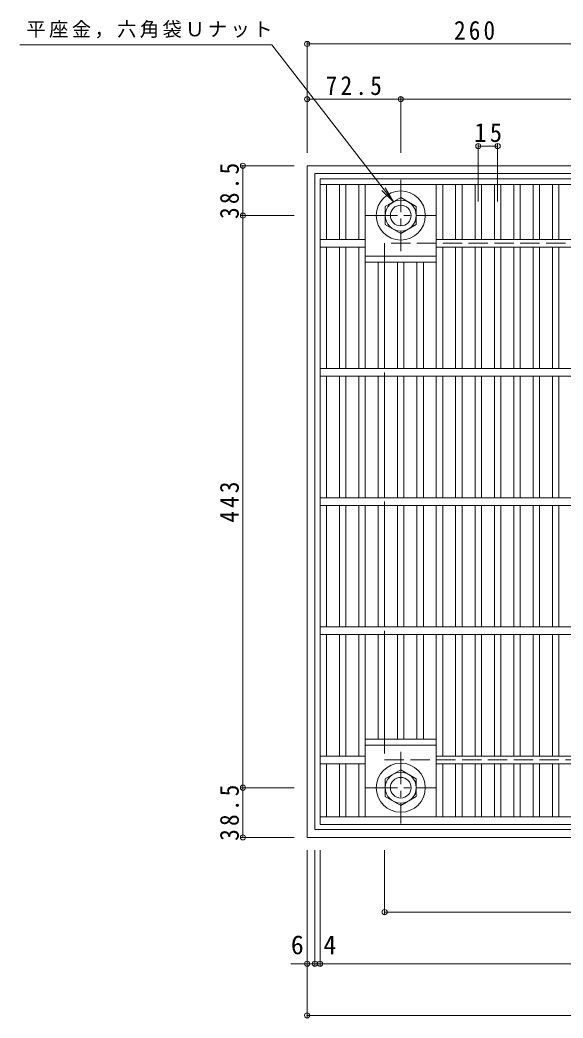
# Model space of a CAD drawing. Units: millimetres at full size, sheet at 1:5. Extents: x -861 to 783, y -691 to 658.
# Drawn here: x -861 to -441, y -209 to 564 of the extents above; entities that cross this region are included whole.
import ezdxf
from ezdxf.enums import TextEntityAlignment as Align

# ---------------------------------------------------------------- set-up
doc = ezdxf.new("R2010")
doc.units = ezdxf.units.MM
doc.header["$LTSCALE"] = 5
doc.header["$PDMODE"] = 32
doc.header["$PDSIZE"] = 4
doc.linetypes.add('CHAIN1', pattern=[8, 5, -1, 1, -1])
doc.linetypes.add('DASHED3', pattern=[4, 3, -1])
for name, color, linetype, lineweight in [('E-1', 2, 'Continuous', 9), ('E-2', 3, 'Continuous', 9), ('E-4', 7, 'Continuous', 9), ('E-5', 7, 'Continuous', 9)]:
    doc.layers.add(name, color=color, linetype=linetype, lineweight=lineweight)
doc.styles.add('ＭＳ ゴシック', font='')
doc.styles.get('ＭＳ ゴシック').set_extended_font_data('MS Gothic')

msp = doc.modelspace()

# ---------------------------------------------------------------- linework, layer by layer
at = {"layer": 'E-1'}
for p, q in [((-638.816, 450.995), (-118.816, 450.995)), ((-638.816, 450.995), (-638.816, -69.006)), ((-632.816, 444.995), (-124.816, 444.995)), ((-632.816, 444.995), (-632.816, -63.006)), ((-578.315, 419.423), (-566.316, 426.351)), ((-566.316, 426.351), (-554.315, 419.423)), ((-578.315, 405.566), (-578.315, 419.423)), ((-554.315, 419.423), (-554.315, 405.566)), ((-566.316, 398.638), (-578.315, 405.566)), ((-554.315, 405.566), (-566.316, 398.638)), ((-566.316, -16.65), (-578.315, -23.578)), ((-554.315, -23.578), (-566.316, -16.65)), ((-578.315, -23.578), (-578.315, -37.434)), ((-554.315, -37.434), (-554.315, -23.578)), ((-578.315, -37.434), (-566.316, -44.363)), ((-566.316, -44.363), (-554.315, -37.434)), ((-638.816, -69.006), (-118.816, -69.006)), ((-632.816, -63.006), (-124.816, -63.006))]:
    msp.add_line(p, q, dxfattribs=at)
at = {"layer": 'E-1', "linetype": 'CHAIN1'}
for p, q in [((-566.316, 440.132), (-566.316, 384.858)), ((-593.952, 412.495), (-538.679, 412.495)), ((-566.316, -2.87), (-566.316, -58.144)), ((-593.952, -30.507), (-538.679, -30.507))]:
    msp.add_line(p, q, dxfattribs=at)
at = {"layer": 'E-1', "linetype": 'DASHED3'}
msp.add_lwpolyline([(-578.816, -9.005), (-178.816, -9.005), (-178.816, 390.995), (-578.816, 390.995)], close=True, dxfattribs=at)
at = {"layer": 'E-1'}
for centre, radius in [((-566.316, 412.495), 19), ((-566.316, 412.495), 12), ((-566.316, 412.495), 8), ((-566.316, -30.507), 19), ((-566.316, -30.507), 12), ((-566.316, -30.507), 8)]:
    msp.add_circle(centre, radius, dxfattribs=at)
at = {"layer": 'E-2'}
for p, q in [((-628.816, 440.995), (-128.816, 440.995)), ((-628.816, 440.995), (-628.816, -59.006)), ((-628.816, 436.494), (-128.816, 436.494)), ((-623.815, 393.994), (-623.815, 436.494)), ((-613.816, 393.994), (-613.816, 436.494)), ((-608.816, 393.994), (-608.816, 436.494)), ((-598.816, 393.994), (-598.816, 436.494)), ((-593.816, 293.994), (-593.816, 436.494)), ((-538.816, 293.994), (-538.816, 436.494)), ((-533.816, 393.994), (-533.816, 436.494)), ((-523.816, 393.994), (-523.816, 436.494)), ((-518.816, 393.994), (-518.816, 436.494)), ((-508.816, 393.994), (-508.816, 436.494)), ((-503.816, 393.994), (-503.816, 436.494)), ((-493.816, 393.994), (-493.816, 436.494)), ((-488.816, 393.994), (-488.816, 436.494)), ((-478.816, 393.994), (-478.816, 436.494)), ((-473.816, 393.994), (-473.816, 436.494)), ((-463.816, 393.994), (-463.816, 436.494)), ((-458.816, 393.994), (-458.816, 436.494)), ((-448.816, 393.994), (-448.816, 436.494)), ((-443.816, 393.994), (-443.816, 436.494)), ((-593.816, 393.994), (-628.816, 393.994)), ((-593.816, 387.994), (-628.816, 387.994)), ((-623.815, 293.994), (-623.815, 387.994)), ((-613.816, 293.994), (-613.816, 387.994)), ((-608.816, 293.994), (-608.816, 387.994)), ((-598.816, 293.994), (-598.816, 387.994)), ((-218.816, 393.994), (-538.816, 393.994)), ((-218.816, 387.994), (-538.816, 387.994)), ((-533.816, 293.994), (-533.816, 387.994)), ((-523.816, 293.994), (-523.816, 387.994)), ((-518.816, 293.994), (-518.816, 387.994)), ((-508.816, 293.994), (-508.816, 387.994)), ((-503.816, 293.994), (-503.816, 387.994)), ((-493.816, 293.994), (-493.816, 387.994)), ((-488.816, 293.994), (-488.816, 387.994)), ((-478.816, 293.994), (-478.816, 387.994)), ((-473.816, 293.994), (-473.816, 387.994)), ((-463.816, 293.994), (-463.816, 387.994)), ((-458.816, 293.994), (-458.816, 387.994)), ((-448.816, 293.994), (-448.816, 387.994)), ((-443.816, 293.994), (-443.816, 387.994)), ((-593.816, 380.995), (-538.816, 380.995)), ((-593.816, 376.495), (-538.816, 376.495)), ((-583.816, 293.994), (-583.816, 376.495)), ((-578.816, 293.994), (-578.816, 376.495)), ((-568.816, 293.994), (-568.816, 376.495)), ((-563.816, 293.994), (-563.816, 376.495)), ((-553.816, 293.994), (-553.816, 376.495)), ((-548.816, 293.994), (-548.816, 376.495)), ((-128.816, 293.995), (-628.816, 293.995)), ((-128.816, 287.994), (-628.816, 287.994)), ((-623.815, 193.994), (-623.815, 287.994)), ((-613.816, 193.994), (-613.816, 287.994)), ((-608.816, 193.994), (-608.816, 287.994)), ((-598.816, 193.994), (-598.816, 287.994)), ((-593.816, 193.994), (-593.816, 287.994)), ((-583.816, 193.994), (-583.816, 287.994)), ((-578.816, 193.994), (-578.816, 287.994)), ((-568.816, 193.994), (-568.816, 287.994)), ((-563.816, 193.994), (-563.816, 287.994)), ((-553.816, 193.994), (-553.816, 287.994)), ((-548.816, 193.994), (-548.816, 287.994)), ((-538.816, 193.994), (-538.816, 287.994)), ((-533.816, 193.994), (-533.816, 287.994)), ((-523.816, 193.994), (-523.816, 287.994)), ((-518.816, 193.994), (-518.816, 287.994)), ((-508.816, 193.994), (-508.816, 287.994)), ((-503.816, 193.994), (-503.816, 287.994)), ((-493.816, 193.994), (-493.816, 287.994)), ((-488.816, 193.994), (-488.816, 287.994)), ((-478.816, 193.994), (-478.816, 287.994)), ((-473.816, 193.994), (-473.816, 287.994)), ((-463.816, 193.994), (-463.816, 287.994)), ((-458.816, 193.994), (-458.816, 287.994)), ((-448.816, 193.994), (-448.816, 287.994)), ((-443.816, 193.994), (-443.816, 287.994)), ((-128.816, 193.994), (-628.816, 193.994)), ((-128.816, 187.994), (-628.816, 187.994)), ((-623.815, 93.994), (-623.815, 187.994)), ((-613.816, 93.994), (-613.816, 187.994)), ((-608.816, 93.994), (-608.816, 187.994)), ((-598.816, 93.994), (-598.816, 187.994)), ((-593.816, 93.994), (-593.816, 187.994)), ((-583.816, 93.994), (-583.816, 187.994)), ((-578.816, 93.994), (-578.816, 187.994)), ((-568.816, 93.994), (-568.816, 187.994)), ((-563.816, 93.994), (-563.816, 187.994)), ((-553.816, 93.994), (-553.816, 187.994)), ((-548.816, 93.994), (-548.816, 187.994)), ((-538.816, 93.994), (-538.816, 187.994)), ((-533.816, 93.994), (-533.816, 187.994)), ((-523.816, 93.994), (-523.816, 187.994)), ((-518.816, 93.994), (-518.816, 187.994)), ((-508.816, 93.994), (-508.816, 187.994)), ((-503.816, 93.994), (-503.816, 187.994)), ((-493.816, 93.994), (-493.816, 187.994)), ((-488.816, 93.994), (-488.816, 187.994)), ((-478.816, 93.994), (-478.816, 187.994)), ((-473.816, 93.994), (-473.816, 187.994)), ((-463.816, 93.994), (-463.816, 187.994)), ((-458.816, 93.994), (-458.816, 187.994)), ((-448.816, 93.994), (-448.816, 187.994)), ((-443.816, 93.994), (-443.816, 187.994)), ((-128.816, 93.994), (-628.816, 93.994)), ((-128.816, 87.994), (-628.816, 87.994)), ((-623.815, -6.006), (-623.815, 87.994)), ((-613.816, -6.006), (-613.816, 87.994)), ((-608.816, -6.006), (-608.816, 87.994)), ((-598.816, -6.006), (-598.816, 87.994)), ((-593.816, -53.005), (-593.816, 87.994)), ((-583.816, 6.994), (-583.816, 87.994)), ((-578.816, 6.994), (-578.816, 87.994)), ((-568.816, 6.994), (-568.816, 87.994)), ((-563.816, 6.994), (-563.816, 87.994)), ((-553.816, 6.994), (-553.816, 87.994)), ((-548.816, 6.994), (-548.816, 87.994)), ((-538.816, -53.005), (-538.816, 87.994)), ((-533.816, -6.006), (-533.816, 87.994)), ((-523.816, -6.006), (-523.816, 87.994)), ((-518.816, -6.006), (-518.816, 87.994)), ((-508.816, -6.006), (-508.816, 87.994)), ((-503.816, -6.006), (-503.816, 87.994)), ((-493.816, -6.006), (-493.816, 87.994)), ((-488.816, -6.006), (-488.816, 87.994)), ((-478.816, -6.006), (-478.816, 87.994)), ((-473.816, -6.006), (-473.816, 87.994)), ((-463.816, -6.006), (-463.816, 87.994)), ((-458.816, -6.006), (-458.816, 87.994)), ((-448.816, -6.006), (-448.816, 87.994)), ((-443.816, -6.006), (-443.816, 87.994)), ((-593.816, 6.994), (-538.816, 6.994)), ((-593.816, 2.494), (-538.816, 2.494)), ((-593.816, -6.006), (-628.816, -6.006)), ((-218.816, -6.006), (-538.816, -6.006)), ((-593.816, -12.006), (-628.816, -12.006)), ((-623.815, -53.005), (-623.815, -12.006)), ((-613.816, -53.005), (-613.816, -12.006)), ((-608.816, -53.005), (-608.816, -12.006)), ((-598.816, -53.005), (-598.816, -12.006)), ((-218.816, -12.006), (-538.816, -12.006)), ((-533.816, -53.005), (-533.816, -12.006)), ((-523.816, -53.005), (-523.816, -12.006)), ((-518.816, -53.005), (-518.816, -12.006)), ((-508.816, -53.005), (-508.816, -12.006)), ((-503.816, -53.005), (-503.816, -12.006)), ((-493.816, -53.005), (-493.816, -12.006)), ((-488.816, -53.005), (-488.816, -12.006)), ((-478.816, -53.005), (-478.816, -12.006)), ((-473.816, -53.005), (-473.816, -12.006)), ((-463.816, -53.005), (-463.816, -12.006)), ((-458.816, -53.005), (-458.816, -12.006)), ((-448.816, -53.005), (-448.816, -12.006)), ((-443.816, -53.005), (-443.816, -12.006)), ((-128.816, -53.005), (-628.816, -53.005)), ((-128.816, -59.006), (-628.816, -59.006))]:
    msp.add_line(p, q, dxfattribs=at)
at = {"layer": 'E-4'}
for p, q in [((-638.816, 546.858), (-638.816, 460.995)), ((-638.816, 545.358), (-378.816, 545.358)), ((-638.816, 502.6), (-566.316, 502.6)), ((-566.316, 504.1), (-566.316, 460.995)), ((-566.316, 502.6), (-191.316, 502.6)), ((-506.316, 467.736), (-506.316, 423.363)), ((-506.316, 466.236), (-491.316, 466.236)), ((-491.316, 467.736), (-491.316, 423.363)), ((-690.001, 450.995), (-648.816, 450.995)), ((-688.501, 450.995), (-688.501, 412.495)), ((-690.001, 412.495), (-648.816, 412.495)), ((-688.501, 412.495), (-688.501, -30.507)), ((-690.001, -30.507), (-648.816, -30.507)), ((-688.501, -30.507), (-688.501, -69.006)), ((-690.001, -69.006), (-648.816, -69.006)), ((-638.816, -208.363), (-638.816, -79.006)), ((-632.816, -168.363), (-632.816, -79.006)), ((-628.816, -168.363), (-628.816, -79.006)), ((-578.816, -128.363), (-578.816, -79.006)), ((-178.816, -126.863), (-578.816, -126.863)), ((-638.816, -166.863), (-651.403, -166.863)), ((-632.816, -166.863), (-638.816, -166.863)), ((-628.816, -166.863), (-632.816, -166.863)), ((-128.816, -166.863), (-628.816, -166.863)), ((-118.816, -206.863), (-638.816, -206.863))]:
    msp.add_line(p, q, dxfattribs=at)
for p in [(-638.816, 545.358), (-638.816, 502.6), (-566.316, 502.6), (-506.316, 466.236), (-491.316, 466.236), (-688.501, 450.995), (-688.501, 412.495), (-688.501, -30.507), (-688.501, -69.006), (-578.816, -126.863), (-638.816, -166.863), (-632.816, -166.863), (-628.816, -166.863), (-638.816, -206.863)]:
    msp.add_point(p, dxfattribs=at)
at = {"layer": 'E-5'}
for p, q in [((-666.137, 544.668), (-861.137, 544.668)), ((-572.033, 423.045), (-666.137, 544.668)), ((-572.033, 423.045), (-578.327, 433.845)), ((-572.033, 423.045), (-580.908, 431.849))]:
    msp.add_line(p, q, dxfattribs=at)

# ---------------------------------------------------------------- texts
at = {"layer": 'E-4', "color": 2, "style": 'ＭＳ ゴシック'}
for s, p in [('6', (-651.403, -163.863)), ('4', (-626.21, -163.863))]:
    msp.add_text(s, height=14.66, dxfattribs=at).set_placement(p, align=Align.BOTTOM_LEFT)
at = {"layer": 'E-4', "color": 2, "char_height": 14.66, "attachment_point": 7, "style": 'ＭＳ ゴシック'}
for s, insert in [('\\T1.27;\\W0.9;260', (-525.066, 548.358)), ('\\T1.28;\\W0.9;72.5', (-624.441, 505.6)), ('\\T1.27;\\W0.95;15', (-509.441, 469.236))]:
    msp.add_mtext(s, dxfattribs=dict(at, insert=insert))
at = {"layer": 'E-4', "color": 2, "char_height": 14.66, "attachment_point": 7, "rotation": 90, "style": 'ＭＳ ゴシック'}
for s, insert in [('\\T1.28;\\W0.9;38.5', (-691.501, 409.87)), ('\\T1.27;\\W0.9;443', (-691.501, 174.744)), ('\\T1.28;\\W0.9;38.5', (-691.501, -71.631))]:
    msp.add_mtext(s, dxfattribs=dict(at, insert=insert))
at = {"layer": 'E-5', "insert": (-856.137, 549.668), "char_height": 11, "attachment_point": 7, "style": 'ＭＳ ゴシック'}
msp.add_mtext('\\T1.17;平座金，六角袋Ｕナット', dxfattribs=at)

doc.saveas('drawing.dxf')
